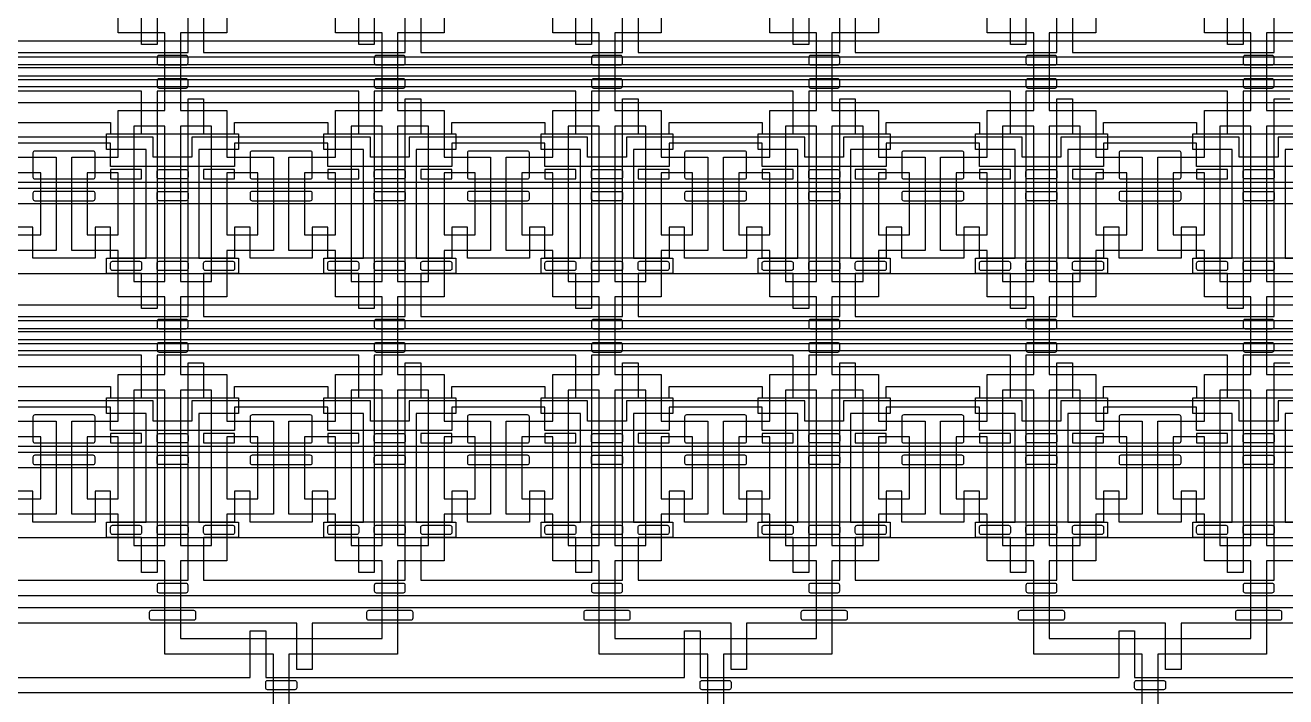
# Model space of a CAD drawing. Extents: x 0 to 194465, y -118660 to 40475.
# Drawn here: x 21262 to 29387, y 8948 to 13273 of the extents above; entities that cross this region are included whole.
import ezdxf

# ---------------------------------------------------------------- set-up
doc = ezdxf.new("R2010")
doc.units = 13
for name, color, linetype in [('Control 1 - Push up', 6, 'Continuous'), ('Control 2 - Push down', 1, 'Continuous'), ('Flow', 5, 'Continuous')]:
    doc.layers.add(name, color=color, linetype=linetype)

msp = doc.modelspace()

# ---------------------------------------------------------------- linework, layer by layer
at = {"layer": 'Control 1 - Push up'}
for points in [[(18462.5, 11673.1), (41962.5, 11673.1), (41962.5, 13170.6), (18462.5, 13170.6)], [(18262.5, 13020.6), (41762.5, 13020.6), (41762.5, 12123.1), (18262.5, 12123.1)], [(18362.5, 13070.6), (41862.5, 13070.6)], [(18162.5, 12223.1), (41662.5, 12223.1), (41662.5, 12920.6), (18162.5, 12920.6)], [(18062.5, 12263.1), (41562.5, 12263.1), (41562.5, 12876.1), (18062.5, 12876.1)], [(17962.5, 12776.1), (41462.5, 12776.1)], [(21212.5, 12646.1), (21812.5, 12646.1), (21812.5, 12573.1), (22612.5, 12573.1), (22612.5, 12646.1), (23212.5, 12646.1), (23212.5, 12573.1), (24012.5, 12573.1), (24012.5, 12646.1), (24612.5, 12646.1), (24612.5, 12573.1), (25412.5, 12573.1), (25412.5, 12646.1), (26012.5, 12646.1), (26012.5, 12573.1), (26812.5, 12573.1), (26812.5, 12646.1), (27412.5, 12646.1), (27412.5, 12573.1), (28212.5, 12573.1), (28212.5, 12646.1), (28812.5, 12646.1), (28812.5, 12573.1), (29612.5, 12573.1)], [(30487.5, 12553.1), (29337.5, 12553.1), (29337.5, 12423.1), (29087.5, 12423.1), (29087.5, 12553.1), (27937.5, 12553.1), (27937.5, 12423.1), (27687.5, 12423.1), (27687.5, 12553.1), (26537.5, 12553.1), (26537.5, 12423.1), (26287.5, 12423.1), (26287.5, 12553.1), (25137.5, 12553.1), (25137.5, 12423.1), (24887.5, 12423.1), (24887.5, 12553.1), (23737.5, 12553.1), (23737.5, 12423.1), (23487.5, 12423.1), (23487.5, 12553.1), (22337.5, 12553.1), (22337.5, 12423.1), (22087.5, 12423.1), (22087.5, 12553.1), (20937.5, 12553.1)], [(29612.5, 12363.1), (28812.5, 12363.1), (28812.5, 12513.1), (28212.5, 12513.1), (28212.5, 12363.1), (27412.5, 12363.1), (27412.5, 12513.1), (26812.5, 12513.1), (26812.5, 12363.1), (26012.5, 12363.1), (26012.5, 12513.1), (25412.5, 12513.1), (25412.5, 12363.1), (24612.5, 12363.1), (24612.5, 12513.1), (24012.5, 12513.1), (24012.5, 12363.1), (23212.5, 12363.1), (23212.5, 12513.1), (22612.5, 12513.1), (22612.5, 12363.1), (21812.5, 12363.1), (21812.5, 12513.1), (21212.5, 12513.1)], [(29612.5, 11773.1), (28812.5, 11773.1), (28812.5, 11973.1), (28712.5, 11973.1), (28712.5, 11773.1), (28312.5, 11773.1), (28312.5, 11973.1), (28212.5, 11973.1), (28212.5, 11773.1), (27412.5, 11773.1), (27412.5, 11973.1), (27312.5, 11973.1), (27312.5, 11773.1), (26912.5, 11773.1), (26912.5, 11973.1), (26812.5, 11973.1), (26812.5, 11773.1), (26012.5, 11773.1), (26012.5, 11973.1), (25912.5, 11973.1), (25912.5, 11773.1), (25512.5, 11773.1), (25512.5, 11973.1), (25412.5, 11973.1), (25412.5, 11773.1), (24612.5, 11773.1), (24612.5, 11973.1), (24512.5, 11973.1), (24512.5, 11773.1), (24112.5, 11773.1), (24112.5, 11973.1), (24012.5, 11973.1), (24012.5, 11773.1), (23212.5, 11773.1), (23212.5, 11973.1), (23112.5, 11973.1), (23112.5, 11773.1), (22712.5, 11773.1), (22712.5, 11973.1), (22612.5, 11973.1), (22612.5, 11773.1), (21812.5, 11773.1), (21812.5, 11973.1), (21712.5, 11973.1), (21712.5, 11773.1), (21312.5, 11773.1), (21312.5, 11973.1), (21212.5, 11973.1)], [(17962.5, 9973.1), (41962.5, 9973.1), (41962.5, 11470.6), (18462.5, 11470.6)], [(18262.5, 11320.6), (41762.5, 11320.6), (41762.5, 10423.1), (17962.5, 10423.1)], [(18362.5, 11370.6), (41862.5, 11370.6)], [(17962.5, 10523.1), (41662.5, 10523.1), (41662.5, 11220.6), (18162.5, 11220.6)], [(17962.5, 10563.1), (41562.5, 10563.1), (41562.5, 11176.1), (18062.5, 11176.1)], [(17962.5, 11076.1), (41462.5, 11076.1)], [(21212.5, 10946.1), (21812.5, 10946.1), (21812.5, 10873.1), (22612.5, 10873.1), (22612.5, 10946.1), (23212.5, 10946.1), (23212.5, 10873.1), (24012.5, 10873.1), (24012.5, 10946.1), (24612.5, 10946.1), (24612.5, 10873.1), (25412.5, 10873.1), (25412.5, 10946.1), (26012.5, 10946.1), (26012.5, 10873.1), (26812.5, 10873.1), (26812.5, 10946.1), (27412.5, 10946.1), (27412.5, 10873.1), (28212.5, 10873.1), (28212.5, 10946.1), (28812.5, 10946.1), (28812.5, 10873.1), (29612.5, 10873.1)], [(30487.5, 10853.1), (29337.5, 10853.1), (29337.5, 10723.1), (29087.5, 10723.1), (29087.5, 10853.1), (27937.5, 10853.1), (27937.5, 10723.1), (27687.5, 10723.1), (27687.5, 10853.1), (26537.5, 10853.1), (26537.5, 10723.1), (26287.5, 10723.1), (26287.5, 10853.1), (25137.5, 10853.1), (25137.5, 10723.1), (24887.5, 10723.1), (24887.5, 10853.1), (23737.5, 10853.1), (23737.5, 10723.1), (23487.5, 10723.1), (23487.5, 10853.1), (22337.5, 10853.1), (22337.5, 10723.1), (22087.5, 10723.1), (22087.5, 10853.1), (20937.5, 10853.1)], [(29612.5, 10663.1), (28812.5, 10663.1), (28812.5, 10813.1), (28212.5, 10813.1), (28212.5, 10663.1), (27412.5, 10663.1), (27412.5, 10813.1), (26812.5, 10813.1), (26812.5, 10663.1), (26012.5, 10663.1), (26012.5, 10813.1), (25412.5, 10813.1), (25412.5, 10663.1), (24612.5, 10663.1), (24612.5, 10813.1), (24012.5, 10813.1), (24012.5, 10663.1), (23212.5, 10663.1), (23212.5, 10813.1), (22612.5, 10813.1), (22612.5, 10663.1), (21812.5, 10663.1), (21812.5, 10813.1), (21212.5, 10813.1)], [(29612.5, 10073.1), (28812.5, 10073.1), (28812.5, 10273.1), (28712.5, 10273.1), (28712.5, 10073.1), (28312.5, 10073.1), (28312.5, 10273.1), (28212.5, 10273.1), (28212.5, 10073.1), (27412.5, 10073.1), (27412.5, 10273.1), (27312.5, 10273.1), (27312.5, 10073.1), (26912.5, 10073.1), (26912.5, 10273.1), (26812.5, 10273.1), (26812.5, 10073.1), (26012.5, 10073.1), (26012.5, 10273.1), (25912.5, 10273.1), (25912.5, 10073.1), (25512.5, 10073.1), (25512.5, 10273.1), (25412.5, 10273.1), (25412.5, 10073.1), (24612.5, 10073.1), (24612.5, 10273.1), (24512.5, 10273.1), (24512.5, 10073.1), (24112.5, 10073.1), (24112.5, 10273.1), (24012.5, 10273.1), (24012.5, 10073.1), (23212.5, 10073.1), (23212.5, 10273.1), (23112.5, 10273.1), (23112.5, 10073.1), (22712.5, 10073.1), (22712.5, 10273.1), (22612.5, 10273.1), (22612.5, 10073.1), (21812.5, 10073.1), (21812.5, 10273.1), (21712.5, 10273.1), (21712.5, 10073.1), (21312.5, 10073.1), (21312.5, 10273.1), (21212.5, 10273.1)]]:
    msp.add_lwpolyline(points, dxfattribs=at)
for points in [[(21712.5, 12450.6, 0.414214), (21700, 12463.1), (21325, 12463.1, 0.414214), (21312.5, 12450.6), (21312.5, 12295.6, 0.414214), (21325, 12283.1), (21700, 12283.1, 0.414214), (21712.5, 12295.6)], [(23112.5, 12450.6, 0.414214), (23100, 12463.1), (22725, 12463.1, 0.414214), (22712.5, 12450.6), (22712.5, 12295.6, 0.414214), (22725, 12283.1), (23100, 12283.1, 0.414214), (23112.5, 12295.6)], [(24512.5, 12450.6, 0.414214), (24500, 12463.1), (24125, 12463.1, 0.414214), (24112.5, 12450.6), (24112.5, 12295.6, 0.414214), (24125, 12283.1), (24500, 12283.1, 0.414214), (24512.5, 12295.6)], [(25912.5, 12450.6, 0.414214), (25900, 12463.1), (25525, 12463.1, 0.414214), (25512.5, 12450.6), (25512.5, 12295.6, 0.414214), (25525, 12283.1), (25900, 12283.1, 0.414214), (25912.5, 12295.6)], [(27312.5, 12450.6, 0.414214), (27300, 12463.1), (26925, 12463.1, 0.414214), (26912.5, 12450.6), (26912.5, 12295.6, 0.414214), (26925, 12283.1), (27300, 12283.1, 0.414214), (27312.5, 12295.6)], [(28712.5, 12450.6, 0.414214), (28700, 12463.1), (28325, 12463.1, 0.414214), (28312.5, 12450.6), (28312.5, 12295.6, 0.414214), (28325, 12283.1), (28700, 12283.1, 0.414214), (28712.5, 12295.6)], [(22125, 12283.1, -0.414214), (22112.5, 12295.6), (22112.5, 12330.6, -0.414214), (22125, 12343.1), (22300, 12343.1, -0.414214), (22312.5, 12330.6), (22312.5, 12295.6, -0.414214), (22300, 12283.1)], [(23525, 12283.1, -0.414214), (23512.5, 12295.6), (23512.5, 12330.6, -0.414214), (23525, 12343.1), (23700, 12343.1, -0.414214), (23712.5, 12330.6), (23712.5, 12295.6, -0.414214), (23700, 12283.1)], [(24925, 12283.1, -0.414214), (24912.5, 12295.6), (24912.5, 12330.6, -0.414214), (24925, 12343.1), (25100, 12343.1, -0.414214), (25112.5, 12330.6), (25112.5, 12295.6, -0.414214), (25100, 12283.1)], [(26325, 12283.1, -0.414214), (26312.5, 12295.6), (26312.5, 12330.6, -0.414214), (26325, 12343.1), (26500, 12343.1, -0.414214), (26512.5, 12330.6), (26512.5, 12295.6, -0.414214), (26500, 12283.1)], [(27725, 12283.1, -0.414214), (27712.5, 12295.6), (27712.5, 12330.6, -0.414214), (27725, 12343.1), (27900, 12343.1, -0.414214), (27912.5, 12330.6), (27912.5, 12295.6, -0.414214), (27900, 12283.1)], [(29125, 12283.1, -0.414214), (29112.5, 12295.6), (29112.5, 12330.6, -0.414214), (29125, 12343.1), (29300, 12343.1, -0.414214), (29312.5, 12330.6), (29312.5, 12295.6, -0.414214), (29300, 12283.1)], [(21325, 12143.1), (21700, 12143.1, 0.414214), (21712.5, 12155.6), (21712.5, 12190.6, 0.414214), (21700, 12203.1), (21325, 12203.1, 0.414214), (21312.5, 12190.6), (21312.5, 12155.6, 0.414214)], [(22125, 12143.1, -0.414214), (22112.5, 12155.6), (22112.5, 12190.6, -0.414214), (22125, 12203.1), (22300, 12203.1, -0.414214), (22312.5, 12190.6), (22312.5, 12155.6, -0.414214), (22300, 12143.1)], [(22725, 12143.1), (23100, 12143.1, 0.414214), (23112.5, 12155.6), (23112.5, 12190.6, 0.414214), (23100, 12203.1), (22725, 12203.1, 0.414214), (22712.5, 12190.6), (22712.5, 12155.6, 0.414214)], [(23525, 12143.1, -0.414214), (23512.5, 12155.6), (23512.5, 12190.6, -0.414214), (23525, 12203.1), (23700, 12203.1, -0.414214), (23712.5, 12190.6), (23712.5, 12155.6, -0.414214), (23700, 12143.1)], [(24125, 12143.1), (24500, 12143.1, 0.414214), (24512.5, 12155.6), (24512.5, 12190.6, 0.414214), (24500, 12203.1), (24125, 12203.1, 0.414214), (24112.5, 12190.6), (24112.5, 12155.6, 0.414214)], [(24925, 12143.1, -0.414214), (24912.5, 12155.6), (24912.5, 12190.6, -0.414214), (24925, 12203.1), (25100, 12203.1, -0.414214), (25112.5, 12190.6), (25112.5, 12155.6, -0.414214), (25100, 12143.1)], [(25525, 12143.1), (25900, 12143.1, 0.414214), (25912.5, 12155.6), (25912.5, 12190.6, 0.414214), (25900, 12203.1), (25525, 12203.1, 0.414214), (25512.5, 12190.6), (25512.5, 12155.6, 0.414214)], [(26325, 12143.1, -0.414214), (26312.5, 12155.6), (26312.5, 12190.6, -0.414214), (26325, 12203.1), (26500, 12203.1, -0.414214), (26512.5, 12190.6), (26512.5, 12155.6, -0.414214), (26500, 12143.1)], [(26925, 12143.1), (27300, 12143.1, 0.414214), (27312.5, 12155.6), (27312.5, 12190.6, 0.414214), (27300, 12203.1), (26925, 12203.1, 0.414214), (26912.5, 12190.6), (26912.5, 12155.6, 0.414214)], [(27725, 12143.1, -0.414214), (27712.5, 12155.6), (27712.5, 12190.6, -0.414214), (27725, 12203.1), (27900, 12203.1, -0.414214), (27912.5, 12190.6), (27912.5, 12155.6, -0.414214), (27900, 12143.1)], [(28325, 12143.1), (28700, 12143.1, 0.414214), (28712.5, 12155.6), (28712.5, 12190.6, 0.414214), (28700, 12203.1), (28325, 12203.1, 0.414214), (28312.5, 12190.6), (28312.5, 12155.6, 0.414214)], [(29125, 12143.1, -0.414214), (29112.5, 12155.6), (29112.5, 12190.6, -0.414214), (29125, 12203.1), (29300, 12203.1, -0.414214), (29312.5, 12190.6), (29312.5, 12155.6, -0.414214), (29300, 12143.1)], [(21825, 11693.1, -0.414214), (21812.5, 11705.6), (21812.5, 11740.6, -0.414214), (21825, 11753.1), (22000, 11753.1, -0.414214), (22012.5, 11740.6), (22012.5, 11705.6, -0.414214), (22000, 11693.1)], [(22125, 11693.1, -0.414214), (22112.5, 11705.6), (22112.5, 11740.6, -0.414214), (22125, 11753.1), (22300, 11753.1, -0.414214), (22312.5, 11740.6), (22312.5, 11705.6, -0.414214), (22300, 11693.1)], [(22425, 11693.1, -0.414214), (22412.5, 11705.6), (22412.5, 11740.6, -0.414214), (22425, 11753.1), (22600, 11753.1, -0.414214), (22612.5, 11740.6), (22612.5, 11705.6, -0.414214), (22600, 11693.1)], [(23225, 11693.1, -0.414214), (23212.5, 11705.6), (23212.5, 11740.6, -0.414214), (23225, 11753.1), (23400, 11753.1, -0.414214), (23412.5, 11740.6), (23412.5, 11705.6, -0.414214), (23400, 11693.1)], [(23525, 11693.1, -0.414214), (23512.5, 11705.6), (23512.5, 11740.6, -0.414214), (23525, 11753.1), (23700, 11753.1, -0.414214), (23712.5, 11740.6), (23712.5, 11705.6, -0.414214), (23700, 11693.1)], [(23825, 11693.1, -0.414214), (23812.5, 11705.6), (23812.5, 11740.6, -0.414214), (23825, 11753.1), (24000, 11753.1, -0.414214), (24012.5, 11740.6), (24012.5, 11705.6, -0.414214), (24000, 11693.1)], [(24625, 11693.1, -0.414214), (24612.5, 11705.6), (24612.5, 11740.6, -0.414214), (24625, 11753.1), (24800, 11753.1, -0.414214), (24812.5, 11740.6), (24812.5, 11705.6, -0.414214), (24800, 11693.1)], [(24925, 11693.1, -0.414214), (24912.5, 11705.6), (24912.5, 11740.6, -0.414214), (24925, 11753.1), (25100, 11753.1, -0.414214), (25112.5, 11740.6), (25112.5, 11705.6, -0.414214), (25100, 11693.1)], [(25225, 11693.1, -0.414214), (25212.5, 11705.6), (25212.5, 11740.6, -0.414214), (25225, 11753.1), (25400, 11753.1, -0.414214), (25412.5, 11740.6), (25412.5, 11705.6, -0.414214), (25400, 11693.1)], [(26025, 11693.1, -0.414214), (26012.5, 11705.6), (26012.5, 11740.6, -0.414214), (26025, 11753.1), (26200, 11753.1, -0.414214), (26212.5, 11740.6), (26212.5, 11705.6, -0.414214), (26200, 11693.1)], [(26325, 11693.1, -0.414214), (26312.5, 11705.6), (26312.5, 11740.6, -0.414214), (26325, 11753.1), (26500, 11753.1, -0.414214), (26512.5, 11740.6), (26512.5, 11705.6, -0.414214), (26500, 11693.1)], [(26625, 11693.1, -0.414214), (26612.5, 11705.6), (26612.5, 11740.6, -0.414214), (26625, 11753.1), (26800, 11753.1, -0.414214), (26812.5, 11740.6), (26812.5, 11705.6, -0.414214), (26800, 11693.1)], [(27425, 11693.1, -0.414214), (27412.5, 11705.6), (27412.5, 11740.6, -0.414214), (27425, 11753.1), (27600, 11753.1, -0.414214), (27612.5, 11740.6), (27612.5, 11705.6, -0.414214), (27600, 11693.1)], [(27725, 11693.1, -0.414214), (27712.5, 11705.6), (27712.5, 11740.6, -0.414214), (27725, 11753.1), (27900, 11753.1, -0.414214), (27912.5, 11740.6), (27912.5, 11705.6, -0.414214), (27900, 11693.1)], [(28025, 11693.1, -0.414214), (28012.5, 11705.6), (28012.5, 11740.6, -0.414214), (28025, 11753.1), (28200, 11753.1, -0.414214), (28212.5, 11740.6), (28212.5, 11705.6, -0.414214), (28200, 11693.1)], [(28825, 11693.1, -0.414214), (28812.5, 11705.6), (28812.5, 11740.6, -0.414214), (28825, 11753.1), (29000, 11753.1, -0.414214), (29012.5, 11740.6), (29012.5, 11705.6, -0.414214), (29000, 11693.1)], [(29125, 11693.1, -0.414214), (29112.5, 11705.6), (29112.5, 11740.6, -0.414214), (29125, 11753.1), (29300, 11753.1, -0.414214), (29312.5, 11740.6), (29312.5, 11705.6, -0.414214), (29300, 11693.1)], [(21712.5, 10750.6, 0.414214), (21700, 10763.1), (21325, 10763.1, 0.414214), (21312.5, 10750.6), (21312.5, 10595.6, 0.414214), (21325, 10583.1), (21700, 10583.1, 0.414214), (21712.5, 10595.6)], [(23112.5, 10750.6, 0.414214), (23100, 10763.1), (22725, 10763.1, 0.414214), (22712.5, 10750.6), (22712.5, 10595.6, 0.414214), (22725, 10583.1), (23100, 10583.1, 0.414214), (23112.5, 10595.6)], [(24512.5, 10750.6, 0.414214), (24500, 10763.1), (24125, 10763.1, 0.414214), (24112.5, 10750.6), (24112.5, 10595.6, 0.414214), (24125, 10583.1), (24500, 10583.1, 0.414214), (24512.5, 10595.6)], [(25912.5, 10750.6, 0.414214), (25900, 10763.1), (25525, 10763.1, 0.414214), (25512.5, 10750.6), (25512.5, 10595.6, 0.414214), (25525, 10583.1), (25900, 10583.1, 0.414214), (25912.5, 10595.6)], [(27312.5, 10750.6, 0.414214), (27300, 10763.1), (26925, 10763.1, 0.414214), (26912.5, 10750.6), (26912.5, 10595.6, 0.414214), (26925, 10583.1), (27300, 10583.1, 0.414214), (27312.5, 10595.6)], [(28712.5, 10750.6, 0.414214), (28700, 10763.1), (28325, 10763.1, 0.414214), (28312.5, 10750.6), (28312.5, 10595.6, 0.414214), (28325, 10583.1), (28700, 10583.1, 0.414214), (28712.5, 10595.6)], [(22125, 10583.1, -0.414214), (22112.5, 10595.6), (22112.5, 10630.6, -0.414214), (22125, 10643.1), (22300, 10643.1, -0.414214), (22312.5, 10630.6), (22312.5, 10595.6, -0.414214), (22300, 10583.1)], [(23525, 10583.1, -0.414214), (23512.5, 10595.6), (23512.5, 10630.6, -0.414214), (23525, 10643.1), (23700, 10643.1, -0.414214), (23712.5, 10630.6), (23712.5, 10595.6, -0.414214), (23700, 10583.1)], [(24925, 10583.1, -0.414214), (24912.5, 10595.6), (24912.5, 10630.6, -0.414214), (24925, 10643.1), (25100, 10643.1, -0.414214), (25112.5, 10630.6), (25112.5, 10595.6, -0.414214), (25100, 10583.1)], [(26325, 10583.1, -0.414214), (26312.5, 10595.6), (26312.5, 10630.6, -0.414214), (26325, 10643.1), (26500, 10643.1, -0.414214), (26512.5, 10630.6), (26512.5, 10595.6, -0.414214), (26500, 10583.1)], [(27725, 10583.1, -0.414214), (27712.5, 10595.6), (27712.5, 10630.6, -0.414214), (27725, 10643.1), (27900, 10643.1, -0.414214), (27912.5, 10630.6), (27912.5, 10595.6, -0.414214), (27900, 10583.1)], [(29125, 10583.1, -0.414214), (29112.5, 10595.6), (29112.5, 10630.6, -0.414214), (29125, 10643.1), (29300, 10643.1, -0.414214), (29312.5, 10630.6), (29312.5, 10595.6, -0.414214), (29300, 10583.1)], [(21325, 10443.1), (21700, 10443.1, 0.414214), (21712.5, 10455.6), (21712.5, 10490.6, 0.414214), (21700, 10503.1), (21325, 10503.1, 0.414214), (21312.5, 10490.6), (21312.5, 10455.6, 0.414214)], [(22125, 10443.1, -0.414214), (22112.5, 10455.6), (22112.5, 10490.6, -0.414214), (22125, 10503.1), (22300, 10503.1, -0.414214), (22312.5, 10490.6), (22312.5, 10455.6, -0.414214), (22300, 10443.1)], [(22725, 10443.1), (23100, 10443.1, 0.414214), (23112.5, 10455.6), (23112.5, 10490.6, 0.414214), (23100, 10503.1), (22725, 10503.1, 0.414214), (22712.5, 10490.6), (22712.5, 10455.6, 0.414214)], [(23525, 10443.1, -0.414214), (23512.5, 10455.6), (23512.5, 10490.6, -0.414214), (23525, 10503.1), (23700, 10503.1, -0.414214), (23712.5, 10490.6), (23712.5, 10455.6, -0.414214), (23700, 10443.1)], [(24125, 10443.1), (24500, 10443.1, 0.414214), (24512.5, 10455.6), (24512.5, 10490.6, 0.414214), (24500, 10503.1), (24125, 10503.1, 0.414214), (24112.5, 10490.6), (24112.5, 10455.6, 0.414214)], [(24925, 10443.1, -0.414214), (24912.5, 10455.6), (24912.5, 10490.6, -0.414214), (24925, 10503.1), (25100, 10503.1, -0.414214), (25112.5, 10490.6), (25112.5, 10455.6, -0.414214), (25100, 10443.1)], [(25525, 10443.1), (25900, 10443.1, 0.414214), (25912.5, 10455.6), (25912.5, 10490.6, 0.414214), (25900, 10503.1), (25525, 10503.1, 0.414214), (25512.5, 10490.6), (25512.5, 10455.6, 0.414214)], [(26325, 10443.1, -0.414214), (26312.5, 10455.6), (26312.5, 10490.6, -0.414214), (26325, 10503.1), (26500, 10503.1, -0.414214), (26512.5, 10490.6), (26512.5, 10455.6, -0.414214), (26500, 10443.1)], [(26925, 10443.1), (27300, 10443.1, 0.414214), (27312.5, 10455.6), (27312.5, 10490.6, 0.414214), (27300, 10503.1), (26925, 10503.1, 0.414214), (26912.5, 10490.6), (26912.5, 10455.6, 0.414214)], [(27725, 10443.1, -0.414214), (27712.5, 10455.6), (27712.5, 10490.6, -0.414214), (27725, 10503.1), (27900, 10503.1, -0.414214), (27912.5, 10490.6), (27912.5, 10455.6, -0.414214), (27900, 10443.1)], [(28325, 10443.1), (28700, 10443.1, 0.414214), (28712.5, 10455.6), (28712.5, 10490.6, 0.414214), (28700, 10503.1), (28325, 10503.1, 0.414214), (28312.5, 10490.6), (28312.5, 10455.6, 0.414214)], [(29125, 10443.1, -0.414214), (29112.5, 10455.6), (29112.5, 10490.6, -0.414214), (29125, 10503.1), (29300, 10503.1, -0.414214), (29312.5, 10490.6), (29312.5, 10455.6, -0.414214), (29300, 10443.1)], [(21825, 9993.1, -0.414214), (21812.5, 10005.6), (21812.5, 10040.6, -0.414214), (21825, 10053.1), (22000, 10053.1, -0.414214), (22012.5, 10040.6), (22012.5, 10005.6, -0.414214), (22000, 9993.1)], [(22125, 9993.1, -0.414214), (22112.5, 10005.6), (22112.5, 10040.6, -0.414214), (22125, 10053.1), (22300, 10053.1, -0.414214), (22312.5, 10040.6), (22312.5, 10005.6, -0.414214), (22300, 9993.1)], [(22425, 9993.1, -0.414214), (22412.5, 10005.6), (22412.5, 10040.6, -0.414214), (22425, 10053.1), (22600, 10053.1, -0.414214), (22612.5, 10040.6), (22612.5, 10005.6, -0.414214), (22600, 9993.1)], [(23225, 9993.1, -0.414214), (23212.5, 10005.6), (23212.5, 10040.6, -0.414214), (23225, 10053.1), (23400, 10053.1, -0.414214), (23412.5, 10040.6), (23412.5, 10005.6, -0.414214), (23400, 9993.1)], [(23525, 9993.1, -0.414214), (23512.5, 10005.6), (23512.5, 10040.6, -0.414214), (23525, 10053.1), (23700, 10053.1, -0.414214), (23712.5, 10040.6), (23712.5, 10005.6, -0.414214), (23700, 9993.1)], [(23825, 9993.1, -0.414214), (23812.5, 10005.6), (23812.5, 10040.6, -0.414214), (23825, 10053.1), (24000, 10053.1, -0.414214), (24012.5, 10040.6), (24012.5, 10005.6, -0.414214), (24000, 9993.1)], [(24625, 9993.1, -0.414214), (24612.5, 10005.6), (24612.5, 10040.6, -0.414214), (24625, 10053.1), (24800, 10053.1, -0.414214), (24812.5, 10040.6), (24812.5, 10005.6, -0.414214), (24800, 9993.1)], [(24925, 9993.1, -0.414214), (24912.5, 10005.6), (24912.5, 10040.6, -0.414214), (24925, 10053.1), (25100, 10053.1, -0.414214), (25112.5, 10040.6), (25112.5, 10005.6, -0.414214), (25100, 9993.1)], [(25225, 9993.1, -0.414214), (25212.5, 10005.6), (25212.5, 10040.6, -0.414214), (25225, 10053.1), (25400, 10053.1, -0.414214), (25412.5, 10040.6), (25412.5, 10005.6, -0.414214), (25400, 9993.1)], [(26025, 9993.1, -0.414214), (26012.5, 10005.6), (26012.5, 10040.6, -0.414214), (26025, 10053.1), (26200, 10053.1, -0.414214), (26212.5, 10040.6), (26212.5, 10005.6, -0.414214), (26200, 9993.1)], [(26325, 9993.1, -0.414214), (26312.5, 10005.6), (26312.5, 10040.6, -0.414214), (26325, 10053.1), (26500, 10053.1, -0.414214), (26512.5, 10040.6), (26512.5, 10005.6, -0.414214), (26500, 9993.1)], [(26625, 9993.1, -0.414214), (26612.5, 10005.6), (26612.5, 10040.6, -0.414214), (26625, 10053.1), (26800, 10053.1, -0.414214), (26812.5, 10040.6), (26812.5, 10005.6, -0.414214), (26800, 9993.1)], [(27425, 9993.1, -0.414214), (27412.5, 10005.6), (27412.5, 10040.6, -0.414214), (27425, 10053.1), (27600, 10053.1, -0.414214), (27612.5, 10040.6), (27612.5, 10005.6, -0.414214), (27600, 9993.1)], [(27725, 9993.1, -0.414214), (27712.5, 10005.6), (27712.5, 10040.6, -0.414214), (27725, 10053.1), (27900, 10053.1, -0.414214), (27912.5, 10040.6), (27912.5, 10005.6, -0.414214), (27900, 9993.1)], [(28025, 9993.1, -0.414214), (28012.5, 10005.6), (28012.5, 10040.6, -0.414214), (28025, 10053.1), (28200, 10053.1, -0.414214), (28212.5, 10040.6), (28212.5, 10005.6, -0.414214), (28200, 9993.1)], [(28825, 9993.1, -0.414214), (28812.5, 10005.6), (28812.5, 10040.6, -0.414214), (28825, 10053.1), (29000, 10053.1, -0.414214), (29012.5, 10040.6), (29012.5, 10005.6, -0.414214), (29000, 9993.1)], [(29125, 9993.1, -0.414214), (29112.5, 10005.6), (29112.5, 10040.6, -0.414214), (29125, 10053.1), (29300, 10053.1, -0.414214), (29312.5, 10040.6), (29312.5, 10005.6, -0.414214), (29300, 9993.1)]]:
    msp.add_lwpolyline(points, format="xyb", close=True, dxfattribs=at)
for points in [[(22012.5, 12343.1), (21812.5, 12343.1), (21812.5, 12283.1), (22012.5, 12283.1)], [(22612.5, 12343.1), (22412.5, 12343.1), (22412.5, 12283.1), (22612.5, 12283.1)], [(23412.5, 12343.1), (23212.5, 12343.1), (23212.5, 12283.1), (23412.5, 12283.1)], [(24012.5, 12343.1), (23812.5, 12343.1), (23812.5, 12283.1), (24012.5, 12283.1)], [(24812.5, 12343.1), (24612.5, 12343.1), (24612.5, 12283.1), (24812.5, 12283.1)], [(25412.5, 12343.1), (25212.5, 12343.1), (25212.5, 12283.1), (25412.5, 12283.1)], [(26212.5, 12343.1), (26012.5, 12343.1), (26012.5, 12283.1), (26212.5, 12283.1)], [(26812.5, 12343.1), (26612.5, 12343.1), (26612.5, 12283.1), (26812.5, 12283.1)], [(27612.5, 12343.1), (27412.5, 12343.1), (27412.5, 12283.1), (27612.5, 12283.1)], [(28212.5, 12343.1), (28012.5, 12343.1), (28012.5, 12283.1), (28212.5, 12283.1)], [(29012.5, 12343.1), (28812.5, 12343.1), (28812.5, 12283.1), (29012.5, 12283.1)], [(22012.5, 10643.1), (21812.5, 10643.1), (21812.5, 10583.1), (22012.5, 10583.1)], [(22612.5, 10643.1), (22412.5, 10643.1), (22412.5, 10583.1), (22612.5, 10583.1)], [(23412.5, 10643.1), (23212.5, 10643.1), (23212.5, 10583.1), (23412.5, 10583.1)], [(24012.5, 10643.1), (23812.5, 10643.1), (23812.5, 10583.1), (24012.5, 10583.1)], [(24812.5, 10643.1), (24612.5, 10643.1), (24612.5, 10583.1), (24812.5, 10583.1)], [(25412.5, 10643.1), (25212.5, 10643.1), (25212.5, 10583.1), (25412.5, 10583.1)], [(26212.5, 10643.1), (26012.5, 10643.1), (26012.5, 10583.1), (26212.5, 10583.1)], [(26812.5, 10643.1), (26612.5, 10643.1), (26612.5, 10583.1), (26812.5, 10583.1)], [(27612.5, 10643.1), (27412.5, 10643.1), (27412.5, 10583.1), (27612.5, 10583.1)], [(28212.5, 10643.1), (28012.5, 10643.1), (28012.5, 10583.1), (28212.5, 10583.1)], [(29012.5, 10643.1), (28812.5, 10643.1), (28812.5, 10583.1), (29012.5, 10583.1)]]:
    msp.add_lwpolyline(points, close=True, dxfattribs=at)
at = {"layer": 'Control 2 - Push down'}
for points in [[(22112.5, 14548.1), (22112.5, 13148.1), (22012.5, 13148.1), (22012.5, 13373.1)], [(23512.5, 14548.1), (23512.5, 13148.1), (23412.5, 13148.1), (23412.5, 13373.1)], [(24912.5, 14548.1), (24912.5, 13148.1), (24812.5, 13148.1), (24812.5, 13373.1)], [(26312.5, 14548.1), (26312.5, 13148.1), (26212.5, 13148.1), (26212.5, 13373.1)], [(27712.5, 14548.1), (27712.5, 13148.1), (27612.5, 13148.1), (27612.5, 13373.1)], [(29112.5, 14548.1), (29112.5, 13148.1), (29012.5, 13148.1), (29012.5, 13373.1)], [(21012.5, 13098.1), (22312.5, 13098.1), (22312.5, 14498.1)], [(22412.5, 13373.1), (22412.5, 13098.1), (23712.5, 13098.1), (23712.5, 14498.1)], [(23812.5, 13373.1), (23812.5, 13098.1), (25112.5, 13098.1), (25112.5, 14498.1)], [(25212.5, 13373.1), (25212.5, 13098.1), (26512.5, 13098.1), (26512.5, 14498.1)], [(26612.5, 13373.1), (26612.5, 13098.1), (27912.5, 13098.1), (27912.5, 14498.1)], [(28012.5, 13373.1), (28012.5, 13098.1), (29312.5, 13098.1), (29312.5, 14498.1)], [(19212.5, 12948.1), (44962.5, 12948.1)], [(44962.5, 12998.1), (19512.5, 12998.1)], [(30412.5, 12848.1), (29112.5, 12848.1), (29112.5, 11448.1), (29012.5, 11448.1), (29012.5, 11673.1), (28787.5, 11673.1), (28787.5, 11773.1), (29042.5, 11773.1), (29042.5, 12473.1), (28787.5, 12473.1), (28787.5, 12573.1), (29012.5, 12573.1), (29012.5, 12848.1), (27712.5, 12848.1), (27712.5, 11448.1), (27612.5, 11448.1), (27612.5, 11673.1), (27387.5, 11673.1), (27387.5, 11773.1), (27642.5, 11773.1), (27642.5, 12473.1), (27387.5, 12473.1), (27387.5, 12573.1), (27612.5, 12573.1), (27612.5, 12848.1), (26312.5, 12848.1), (26312.5, 11448.1), (26212.5, 11448.1), (26212.5, 11673.1), (25987.5, 11673.1), (25987.5, 11773.1), (26242.5, 11773.1), (26242.5, 12473.1), (25987.5, 12473.1), (25987.5, 12573.1), (26212.5, 12573.1), (26212.5, 12848.1), (24912.5, 12848.1), (24912.5, 11448.1), (24812.5, 11448.1), (24812.5, 11673.1), (24587.5, 11673.1), (24587.5, 11773.1), (24842.5, 11773.1), (24842.5, 12473.1), (24587.5, 12473.1), (24587.5, 12573.1), (24812.5, 12573.1), (24812.5, 12848.1), (23512.5, 12848.1), (23512.5, 11448.1), (23412.5, 11448.1), (23412.5, 11673.1), (23187.5, 11673.1), (23187.5, 11773.1), (23442.5, 11773.1), (23442.5, 12473.1), (23187.5, 12473.1), (23187.5, 12573.1), (23412.5, 12573.1), (23412.5, 12848.1), (22112.5, 12848.1), (22112.5, 11448.1), (22012.5, 11448.1), (22012.5, 11673.1), (21787.5, 11673.1), (21787.5, 11773.1), (22042.5, 11773.1), (22042.5, 12473.1), (21787.5, 12473.1), (21787.5, 12573.1), (22012.5, 12573.1), (22012.5, 12848.1), (20712.5, 12848.1)], [(21012.5, 11398.1), (22312.5, 11398.1), (22312.5, 12798.1), (22412.5, 12798.1), (22412.5, 12573.1), (22637.5, 12573.1), (22637.5, 12473.1), (22382.5, 12473.1), (22382.5, 11773.1), (22637.5, 11773.1), (22637.5, 11673.1), (22412.5, 11673.1), (22412.5, 11398.1), (23712.5, 11398.1), (23712.5, 12798.1), (23812.5, 12798.1), (23812.5, 12573.1), (24037.5, 12573.1), (24037.5, 12473.1), (23782.5, 12473.1), (23782.5, 11773.1), (24037.5, 11773.1), (24037.5, 11673.1), (23812.5, 11673.1), (23812.5, 11398.1), (25112.5, 11398.1), (25112.5, 12798.1), (25212.5, 12798.1), (25212.5, 12573.1), (25437.5, 12573.1), (25437.5, 12473.1), (25182.5, 12473.1), (25182.5, 11773.1), (25437.5, 11773.1), (25437.5, 11673.1), (25212.5, 11673.1), (25212.5, 11398.1), (26512.5, 11398.1), (26512.5, 12798.1), (26612.5, 12798.1), (26612.5, 12573.1), (26837.5, 12573.1), (26837.5, 12473.1), (26582.5, 12473.1), (26582.5, 11773.1), (26837.5, 11773.1), (26837.5, 11673.1), (26612.5, 11673.1), (26612.5, 11398.1), (27912.5, 11398.1), (27912.5, 12798.1), (28012.5, 12798.1), (28012.5, 12573.1), (28237.5, 12573.1), (28237.5, 12473.1), (27982.5, 12473.1), (27982.5, 11773.1), (28237.5, 11773.1), (28237.5, 11673.1), (28012.5, 11673.1), (28012.5, 11398.1), (29312.5, 11398.1), (29312.5, 12798.1), (29412.5, 12798.1)], [(29637.5, 12473.1), (29382.5, 12473.1), (29382.5, 11773.1), (29637.5, 11773.1)], [(44962.5, 11298.1), (19512.5, 11298.1)], [(19212.5, 11248.1), (44962.5, 11248.1)], [(30412.5, 11148.1), (29112.5, 11148.1), (29112.5, 9748.1), (29012.5, 9748.1), (29012.5, 9973.1), (28787.5, 9973.1), (28787.5, 10073.1), (29042.5, 10073.1), (29042.5, 10773.1), (28787.5, 10773.1), (28787.5, 10873.1), (29012.5, 10873.1), (29012.5, 11148.1), (27712.5, 11148.1), (27712.5, 9748.1), (27612.5, 9748.1), (27612.5, 9973.1), (27387.5, 9973.1), (27387.5, 10073.1), (27642.5, 10073.1), (27642.5, 10773.1), (27387.5, 10773.1), (27387.5, 10873.1), (27612.5, 10873.1), (27612.5, 11148.1), (26312.5, 11148.1), (26312.5, 9748.1), (26212.5, 9748.1), (26212.5, 9973.1), (25987.5, 9973.1), (25987.5, 10073.1), (26242.5, 10073.1), (26242.5, 10773.1), (25987.5, 10773.1), (25987.5, 10873.1), (26212.5, 10873.1), (26212.5, 11148.1), (24912.5, 11148.1), (24912.5, 9748.1), (24812.5, 9748.1), (24812.5, 9973.1), (24587.5, 9973.1), (24587.5, 10073.1), (24842.5, 10073.1), (24842.5, 10773.1), (24587.5, 10773.1), (24587.5, 10873.1), (24812.5, 10873.1), (24812.5, 11148.1), (23512.5, 11148.1), (23512.5, 9748.1), (23412.5, 9748.1), (23412.5, 9973.1), (23187.5, 9973.1), (23187.5, 10073.1), (23442.5, 10073.1), (23442.5, 10773.1), (23187.5, 10773.1), (23187.5, 10873.1), (23412.5, 10873.1), (23412.5, 11148.1), (22112.5, 11148.1), (22112.5, 9748.1), (22012.5, 9748.1), (22012.5, 9973.1), (21787.5, 9973.1), (21787.5, 10073.1), (22042.5, 10073.1), (22042.5, 10773.1), (21787.5, 10773.1), (21787.5, 10873.1), (22012.5, 10873.1), (22012.5, 11148.1), (20712.5, 11148.1)], [(21012.5, 9698.1), (22312.5, 9698.1), (22312.5, 11098.1), (22412.5, 11098.1), (22412.5, 10873.1), (22637.5, 10873.1), (22637.5, 10773.1), (22382.5, 10773.1), (22382.5, 10073.1), (22637.5, 10073.1), (22637.5, 9973.1), (22412.5, 9973.1), (22412.5, 9698.1), (23712.5, 9698.1), (23712.5, 11098.1), (23812.5, 11098.1), (23812.5, 10873.1), (24037.5, 10873.1), (24037.5, 10773.1), (23782.5, 10773.1), (23782.5, 10073.1), (24037.5, 10073.1), (24037.5, 9973.1), (23812.5, 9973.1), (23812.5, 9698.1), (25112.5, 9698.1), (25112.5, 11098.1), (25212.5, 11098.1), (25212.5, 10873.1), (25437.5, 10873.1), (25437.5, 10773.1), (25182.5, 10773.1), (25182.5, 10073.1), (25437.5, 10073.1), (25437.5, 9973.1), (25212.5, 9973.1), (25212.5, 9698.1), (26512.5, 9698.1), (26512.5, 11098.1), (26612.5, 11098.1), (26612.5, 10873.1), (26837.5, 10873.1), (26837.5, 10773.1), (26582.5, 10773.1), (26582.5, 10073.1), (26837.5, 10073.1), (26837.5, 9973.1), (26612.5, 9973.1), (26612.5, 9698.1), (27912.5, 9698.1), (27912.5, 11098.1), (28012.5, 11098.1), (28012.5, 10873.1), (28237.5, 10873.1), (28237.5, 10773.1), (27982.5, 10773.1), (27982.5, 10073.1), (28237.5, 10073.1), (28237.5, 9973.1), (28012.5, 9973.1), (28012.5, 9698.1), (29312.5, 9698.1), (29312.5, 11098.1), (29412.5, 11098.1)], [(29637.5, 10773.1), (29382.5, 10773.1), (29382.5, 10073.1), (29637.5, 10073.1)], [(44962.5, 9598.1), (19512.5, 9598.1)], [(18432.5, 9523.1), (40962.5, 9523.1)], [(20012.5, 9073.1), (22712.5, 9073.1), (22712.5, 9373.1), (22812.5, 9373.1), (22812.5, 9073.1), (25512.5, 9073.1), (25512.5, 9373.1), (25612.5, 9373.1), (25612.5, 9073.1), (28312.5, 9073.1), (28312.5, 9373.1), (28412.5, 9373.1), (28412.5, 9073.1), (31112.5, 9073.1), (31112.5, 9373.1), (31212.5, 9373.1), (31212.5, 9073.1), (33912.5, 9073.1), (33912.5, 9373.1), (34012.5, 9373.1), (34012.5, 9073.1), (36712.5, 9073.1)], [(37012.5, 9423.1), (34312.5, 9423.1), (34312.5, 9123.1), (34212.5, 9123.1), (34212.5, 9423.1), (31512.5, 9423.1), (31512.5, 9123.1), (31412.5, 9123.1), (31412.5, 9423.1), (28712.5, 9423.1), (28712.5, 9123.1), (28612.5, 9123.1), (28612.5, 9423.1), (25912.5, 9423.1), (25912.5, 9123.1), (25812.5, 9123.1), (25812.5, 9423.1), (23112.5, 9423.1), (23112.5, 9123.1), (23012.5, 9123.1), (23012.5, 9423.1), (20312.5, 9423.1)], [(40262.5, 8973.1), (18132.5, 8973.1)]]:
    msp.add_lwpolyline(points, dxfattribs=at)
for points in [[(22300, 13078.1), (22125, 13078.1, 0.414214), (22112.5, 13065.6), (22112.5, 13030.6, 0.414214), (22125, 13018.1), (22300, 13018.1, 0.414214), (22312.5, 13030.6), (22312.5, 13065.6, 0.414214)], [(23700, 13078.1), (23525, 13078.1, 0.414214), (23512.5, 13065.6), (23512.5, 13030.6, 0.414214), (23525, 13018.1), (23700, 13018.1, 0.414214), (23712.5, 13030.6), (23712.5, 13065.6, 0.414214)], [(25100, 13078.1), (24925, 13078.1, 0.414214), (24912.5, 13065.6), (24912.5, 13030.6, 0.414214), (24925, 13018.1), (25100, 13018.1, 0.414214), (25112.5, 13030.6), (25112.5, 13065.6, 0.414214)], [(26500, 13078.1), (26325, 13078.1, 0.414214), (26312.5, 13065.6), (26312.5, 13030.6, 0.414214), (26325, 13018.1), (26500, 13018.1, 0.414214), (26512.5, 13030.6), (26512.5, 13065.6, 0.414214)], [(27900, 13078.1), (27725, 13078.1, 0.414214), (27712.5, 13065.6), (27712.5, 13030.6, 0.414214), (27725, 13018.1), (27900, 13018.1, 0.414214), (27912.5, 13030.6), (27912.5, 13065.6, 0.414214)], [(29300, 13078.1), (29125, 13078.1, 0.414214), (29112.5, 13065.6), (29112.5, 13030.6, 0.414214), (29125, 13018.1), (29300, 13018.1, 0.414214), (29312.5, 13030.6), (29312.5, 13065.6, 0.414214)], [(22300, 12928.1), (22125, 12928.1, 0.414214), (22112.5, 12915.6), (22112.5, 12880.6, 0.414214), (22125, 12868.1), (22300, 12868.1, 0.414214), (22312.5, 12880.6), (22312.5, 12915.6, 0.414214)], [(23700, 12928.1), (23525, 12928.1, 0.414214), (23512.5, 12915.6), (23512.5, 12880.6, 0.414214), (23525, 12868.1), (23700, 12868.1, 0.414214), (23712.5, 12880.6), (23712.5, 12915.6, 0.414214)], [(25100, 12928.1), (24925, 12928.1, 0.414214), (24912.5, 12915.6), (24912.5, 12880.6, 0.414214), (24925, 12868.1), (25100, 12868.1, 0.414214), (25112.5, 12880.6), (25112.5, 12915.6, 0.414214)], [(26500, 12928.1), (26325, 12928.1, 0.414214), (26312.5, 12915.6), (26312.5, 12880.6, 0.414214), (26325, 12868.1), (26500, 12868.1, 0.414214), (26512.5, 12880.6), (26512.5, 12915.6, 0.414214)], [(27900, 12928.1), (27725, 12928.1, 0.414214), (27712.5, 12915.6), (27712.5, 12880.6, 0.414214), (27725, 12868.1), (27900, 12868.1, 0.414214), (27912.5, 12880.6), (27912.5, 12915.6, 0.414214)], [(29300, 12928.1), (29125, 12928.1, 0.414214), (29112.5, 12915.6), (29112.5, 12880.6, 0.414214), (29125, 12868.1), (29300, 12868.1, 0.414214), (29312.5, 12880.6), (29312.5, 12915.6, 0.414214)], [(22300, 11378.1), (22125, 11378.1, 0.414214), (22112.5, 11365.6), (22112.5, 11330.6, 0.414214), (22125, 11318.1), (22300, 11318.1, 0.414214), (22312.5, 11330.6), (22312.5, 11365.6, 0.414214)], [(23700, 11378.1), (23525, 11378.1, 0.414214), (23512.5, 11365.6), (23512.5, 11330.6, 0.414214), (23525, 11318.1), (23700, 11318.1, 0.414214), (23712.5, 11330.6), (23712.5, 11365.6, 0.414214)], [(25100, 11378.1), (24925, 11378.1, 0.414214), (24912.5, 11365.6), (24912.5, 11330.6, 0.414214), (24925, 11318.1), (25100, 11318.1, 0.414214), (25112.5, 11330.6), (25112.5, 11365.6, 0.414214)], [(26500, 11378.1), (26325, 11378.1, 0.414214), (26312.5, 11365.6), (26312.5, 11330.6, 0.414214), (26325, 11318.1), (26500, 11318.1, 0.414214), (26512.5, 11330.6), (26512.5, 11365.6, 0.414214)], [(27900, 11378.1), (27725, 11378.1, 0.414214), (27712.5, 11365.6), (27712.5, 11330.6, 0.414214), (27725, 11318.1), (27900, 11318.1, 0.414214), (27912.5, 11330.6), (27912.5, 11365.6, 0.414214)], [(29300, 11378.1), (29125, 11378.1, 0.414214), (29112.5, 11365.6), (29112.5, 11330.6, 0.414214), (29125, 11318.1), (29300, 11318.1, 0.414214), (29312.5, 11330.6), (29312.5, 11365.6, 0.414214)], [(22300, 11228.1), (22125, 11228.1, 0.414214), (22112.5, 11215.6), (22112.5, 11180.6, 0.414214), (22125, 11168.1), (22300, 11168.1, 0.414214), (22312.5, 11180.6), (22312.5, 11215.6, 0.414214)], [(23700, 11228.1), (23525, 11228.1, 0.414214), (23512.5, 11215.6), (23512.5, 11180.6, 0.414214), (23525, 11168.1), (23700, 11168.1, 0.414214), (23712.5, 11180.6), (23712.5, 11215.6, 0.414214)], [(25100, 11228.1), (24925, 11228.1, 0.414214), (24912.5, 11215.6), (24912.5, 11180.6, 0.414214), (24925, 11168.1), (25100, 11168.1, 0.414214), (25112.5, 11180.6), (25112.5, 11215.6, 0.414214)], [(26500, 11228.1), (26325, 11228.1, 0.414214), (26312.5, 11215.6), (26312.5, 11180.6, 0.414214), (26325, 11168.1), (26500, 11168.1, 0.414214), (26512.5, 11180.6), (26512.5, 11215.6, 0.414214)], [(27900, 11228.1), (27725, 11228.1, 0.414214), (27712.5, 11215.6), (27712.5, 11180.6, 0.414214), (27725, 11168.1), (27900, 11168.1, 0.414214), (27912.5, 11180.6), (27912.5, 11215.6, 0.414214)], [(29300, 11228.1), (29125, 11228.1, 0.414214), (29112.5, 11215.6), (29112.5, 11180.6, 0.414214), (29125, 11168.1), (29300, 11168.1, 0.414214), (29312.5, 11180.6), (29312.5, 11215.6, 0.414214)], [(22300, 9678.1), (22125, 9678.1, 0.414214), (22112.5, 9665.6), (22112.5, 9630.6, 0.414214), (22125, 9618.1), (22300, 9618.1, 0.414214), (22312.5, 9630.6), (22312.5, 9665.6, 0.414214)], [(23700, 9678.1), (23525, 9678.1, 0.414214), (23512.5, 9665.6), (23512.5, 9630.6, 0.414214), (23525, 9618.1), (23700, 9618.1, 0.414214), (23712.5, 9630.6), (23712.5, 9665.6, 0.414214)], [(25100, 9678.1), (24925, 9678.1, 0.414214), (24912.5, 9665.6), (24912.5, 9630.6, 0.414214), (24925, 9618.1), (25100, 9618.1, 0.414214), (25112.5, 9630.6), (25112.5, 9665.6, 0.414214)], [(26500, 9678.1), (26325, 9678.1, 0.414214), (26312.5, 9665.6), (26312.5, 9630.6, 0.414214), (26325, 9618.1), (26500, 9618.1, 0.414214), (26512.5, 9630.6), (26512.5, 9665.6, 0.414214)], [(27900, 9678.1), (27725, 9678.1, 0.414214), (27712.5, 9665.6), (27712.5, 9630.6, 0.414214), (27725, 9618.1), (27900, 9618.1, 0.414214), (27912.5, 9630.6), (27912.5, 9665.6, 0.414214)], [(29300, 9678.1), (29125, 9678.1, 0.414214), (29112.5, 9665.6), (29112.5, 9630.6, 0.414214), (29125, 9618.1), (29300, 9618.1, 0.414214), (29312.5, 9630.6), (29312.5, 9665.6, 0.414214)], [(22062.5, 9490.6), (22062.5, 9455.6, 0.414214), (22075, 9443.1), (22350, 9443.1, 0.414214), (22362.5, 9455.6), (22362.5, 9490.6, 0.414214), (22350, 9503.1), (22075, 9503.1, 0.414214)], [(23462.5, 9490.6), (23462.5, 9455.6, 0.414214), (23475, 9443.1), (23750, 9443.1, 0.414214), (23762.5, 9455.6), (23762.5, 9490.6, 0.414214), (23750, 9503.1), (23475, 9503.1, 0.414214)], [(24862.5, 9490.6), (24862.5, 9455.6, 0.414214), (24875, 9443.1), (25150, 9443.1, 0.414214), (25162.5, 9455.6), (25162.5, 9490.6, 0.414214), (25150, 9503.1), (24875, 9503.1, 0.414214)], [(26262.5, 9490.6), (26262.5, 9455.6, 0.414214), (26275, 9443.1), (26550, 9443.1, 0.414214), (26562.5, 9455.6), (26562.5, 9490.6, 0.414214), (26550, 9503.1), (26275, 9503.1, 0.414214)], [(27662.5, 9490.6), (27662.5, 9455.6, 0.414214), (27675, 9443.1), (27950, 9443.1, 0.414214), (27962.5, 9455.6), (27962.5, 9490.6, 0.414214), (27950, 9503.1), (27675, 9503.1, 0.414214)], [(29062.5, 9490.6), (29062.5, 9455.6, 0.414214), (29075, 9443.1), (29350, 9443.1, 0.414214), (29362.5, 9455.6), (29362.5, 9490.6, 0.414214), (29350, 9503.1), (29075, 9503.1, 0.414214)], [(23000, 8993.1), (22825, 8993.1, -0.414214), (22812.5, 9005.6), (22812.5, 9040.6, -0.414214), (22825, 9053.1), (23000, 9053.1, -0.414214), (23012.5, 9040.6), (23012.5, 9005.6, -0.414214)], [(25800, 8993.1), (25625, 8993.1, -0.414214), (25612.5, 9005.6), (25612.5, 9040.6, -0.414214), (25625, 9053.1), (25800, 9053.1, -0.414214), (25812.5, 9040.6), (25812.5, 9005.6, -0.414214)], [(28600, 8993.1), (28425, 8993.1, -0.414214), (28412.5, 9005.6), (28412.5, 9040.6, -0.414214), (28425, 9053.1), (28600, 9053.1, -0.414214), (28612.5, 9040.6), (28612.5, 9005.6, -0.414214)]]:
    msp.add_lwpolyline(points, format="xyb", close=True, dxfattribs=at)
at = {"layer": 'Flow'}
for points in [[(22862.5, 8723.1), (22862.5, 9223.1), (22162.5, 9223.1), (22162.5, 9573.1), (22162.5, 9823.1), (21862.5, 9823.1), (21862.5, 10123.1), (21562.5, 10123.1), (21562.5, 10723.1), (21862.5, 10723.1), (21862.5, 11023.1), (22162.5, 11023.1), (22162.5, 11273.1), (22162.5, 11523.1), (21862.5, 11523.1), (21862.5, 11823.1), (21562.5, 11823.1), (21562.5, 12423.1), (21862.5, 12423.1), (21862.5, 12723.1), (22162.5, 12723.1), (22162.5, 12973.1), (22162.5, 13223.1), (21862.5, 13223.1), (21862.5, 13523.1)], [(22562.5, 13523.1), (22562.5, 13223.1), (22262.5, 13223.1), (22262.5, 12973.1), (22262.5, 12723.1), (22562.5, 12723.1), (22562.5, 12423.1), (22862.5, 12423.1), (22862.5, 11823.1), (22562.5, 11823.1), (22562.5, 11523.1), (22262.5, 11523.1), (22262.5, 11273.1), (22262.5, 11023.1), (22562.5, 11023.1), (22562.5, 10723.1), (22862.5, 10723.1), (22862.5, 10123.1), (22562.5, 10123.1), (22562.5, 9823.1), (22262.5, 9823.1), (22262.5, 9573.1), (22262.5, 9323.1), (23562.5, 9323.1), (23562.5, 9573.1), (23562.5, 9823.1), (23262.5, 9823.1), (23262.5, 10123.1), (22962.5, 10123.1), (22962.5, 10723.1), (23262.5, 10723.1), (23262.5, 11023.1), (23562.5, 11023.1), (23562.5, 11273.1), (23562.5, 11523.1), (23262.5, 11523.1), (23262.5, 11823.1), (22962.5, 11823.1), (22962.5, 12423.1), (23262.5, 12423.1), (23262.5, 12723.1), (23562.5, 12723.1), (23562.5, 12973.1), (23562.5, 13223.1), (23262.5, 13223.1), (23262.5, 13523.1)], [(23962.5, 13523.1), (23962.5, 13223.1), (23662.5, 13223.1), (23662.5, 12973.1), (23662.5, 12723.1), (23962.5, 12723.1), (23962.5, 12423.1), (24262.5, 12423.1), (24262.5, 11823.1), (23962.5, 11823.1), (23962.5, 11523.1), (23662.5, 11523.1), (23662.5, 11273.1), (23662.5, 11023.1), (23962.5, 11023.1), (23962.5, 10723.1), (24262.5, 10723.1), (24262.5, 10123.1), (23962.5, 10123.1), (23962.5, 9823.1), (23662.5, 9823.1), (23662.5, 9573.1), (23662.5, 9223.1), (22962.5, 9223.1), (22962.5, 8623.1)], [(25662.5, 8623.1), (25662.5, 9223.1), (24962.5, 9223.1), (24962.5, 9573.1), (24962.5, 9823.1), (24662.5, 9823.1), (24662.5, 10123.1), (24362.5, 10123.1), (24362.5, 10723.1), (24662.5, 10723.1), (24662.5, 11023.1), (24962.5, 11023.1), (24962.5, 11273.1), (24962.5, 11523.1), (24662.5, 11523.1), (24662.5, 11823.1), (24362.5, 11823.1), (24362.5, 12423.1), (24662.5, 12423.1), (24662.5, 12723.1), (24962.5, 12723.1), (24962.5, 12973.1), (24962.5, 13223.1), (24662.5, 13223.1), (24662.5, 13523.1)], [(25362.5, 13523.1), (25362.5, 13223.1), (25062.5, 13223.1), (25062.5, 12973.1), (25062.5, 12723.1), (25362.5, 12723.1), (25362.5, 12423.1), (25662.5, 12423.1), (25662.5, 11823.1), (25362.5, 11823.1), (25362.5, 11523.1), (25062.5, 11523.1), (25062.5, 11273.1), (25062.5, 11023.1), (25362.5, 11023.1), (25362.5, 10723.1), (25662.5, 10723.1), (25662.5, 10123.1), (25362.5, 10123.1), (25362.5, 9823.1), (25062.5, 9823.1), (25062.5, 9573.1), (25062.5, 9323.1), (26362.5, 9323.1), (26362.5, 9573.1), (26362.5, 9823.1), (26062.5, 9823.1), (26062.5, 10123.1), (25762.5, 10123.1), (25762.5, 10723.1), (26062.5, 10723.1), (26062.5, 11023.1), (26362.5, 11023.1), (26362.5, 11273.1), (26362.5, 11523.1), (26062.5, 11523.1), (26062.5, 11823.1), (25762.5, 11823.1), (25762.5, 12423.1), (26062.5, 12423.1), (26062.5, 12723.1), (26362.5, 12723.1), (26362.5, 12973.1), (26362.5, 13223.1), (26062.5, 13223.1), (26062.5, 13523.1)], [(26762.5, 13523.1), (26762.5, 13223.1), (26462.5, 13223.1), (26462.5, 12973.1), (26462.5, 12723.1), (26762.5, 12723.1), (26762.5, 12423.1), (27062.5, 12423.1), (27062.5, 11823.1), (26762.5, 11823.1), (26762.5, 11523.1), (26462.5, 11523.1), (26462.5, 11273.1), (26462.5, 11023.1), (26762.5, 11023.1), (26762.5, 10723.1), (27062.5, 10723.1), (27062.5, 10123.1), (26762.5, 10123.1), (26762.5, 9823.1), (26462.5, 9823.1), (26462.5, 9573.1), (26462.5, 9223.1), (25762.5, 9223.1), (25762.5, 8723.1)], [(28462.5, 8723.1), (28462.5, 9223.1), (27762.5, 9223.1), (27762.5, 9573.1), (27762.5, 9823.1), (27462.5, 9823.1), (27462.5, 10123.1), (27162.5, 10123.1), (27162.5, 10723.1), (27462.5, 10723.1), (27462.5, 11023.1), (27762.5, 11023.1), (27762.5, 11273.1), (27762.5, 11523.1), (27462.5, 11523.1), (27462.5, 11823.1), (27162.5, 11823.1), (27162.5, 12423.1), (27462.5, 12423.1), (27462.5, 12723.1), (27762.5, 12723.1), (27762.5, 12973.1), (27762.5, 13223.1), (27462.5, 13223.1), (27462.5, 13523.1)], [(28162.5, 13523.1), (28162.5, 13223.1), (27862.5, 13223.1), (27862.5, 12973.1), (27862.5, 12723.1), (28162.5, 12723.1), (28162.5, 12423.1), (28462.5, 12423.1), (28462.5, 11823.1), (28162.5, 11823.1), (28162.5, 11523.1), (27862.5, 11523.1), (27862.5, 11273.1), (27862.5, 11023.1), (28162.5, 11023.1), (28162.5, 10723.1), (28462.5, 10723.1), (28462.5, 10123.1), (28162.5, 10123.1), (28162.5, 9823.1), (27862.5, 9823.1), (27862.5, 9573.1), (27862.5, 9323.1), (29162.5, 9323.1), (29162.5, 9573.1), (29162.5, 9823.1), (28862.5, 9823.1), (28862.5, 10123.1), (28562.5, 10123.1), (28562.5, 10723.1), (28862.5, 10723.1), (28862.5, 11023.1), (29162.5, 11023.1), (29162.5, 11273.1), (29162.5, 11523.1), (28862.5, 11523.1), (28862.5, 11823.1), (28562.5, 11823.1), (28562.5, 12423.1), (28862.5, 12423.1), (28862.5, 12723.1), (29162.5, 12723.1), (29162.5, 12973.1), (29162.5, 13223.1), (28862.5, 13223.1), (28862.5, 13523.1)], [(29562.5, 13223.1), (29262.5, 13223.1), (29262.5, 12973.1), (29262.5, 12723.1), (29562.5, 12723.1)], [(21162.5, 12423.1), (21462.5, 12423.1), (21462.5, 11823.1), (21162.5, 11823.1)], [(29562.5, 11523.1), (29262.5, 11523.1), (29262.5, 11273.1), (29262.5, 11023.1), (29562.5, 11023.1)], [(21162.5, 10723.1), (21462.5, 10723.1), (21462.5, 10123.1), (21162.5, 10123.1)], [(29562.5, 9823.1), (29262.5, 9823.1), (29262.5, 9573.1), (29262.5, 9223.1), (28562.5, 9223.1), (28562.5, 8623.1)]]:
    msp.add_lwpolyline(points, dxfattribs=at)
for points in [[(22162.5, 11623.1), (22162.5, 12623.1), (21962.5, 12623.1), (21962.5, 11623.1)], [(22462.5, 12623.1), (22262.5, 12623.1), (22262.5, 11623.1), (22462.5, 11623.1)], [(23562.5, 11623.1), (23562.5, 12623.1), (23362.5, 12623.1), (23362.5, 11623.1)], [(23862.5, 12623.1), (23662.5, 12623.1), (23662.5, 11623.1), (23862.5, 11623.1)], [(24962.5, 11623.1), (24962.5, 12623.1), (24762.5, 12623.1), (24762.5, 11623.1)], [(25262.5, 12623.1), (25062.5, 12623.1), (25062.5, 11623.1), (25262.5, 11623.1)], [(26362.5, 11623.1), (26362.5, 12623.1), (26162.5, 12623.1), (26162.5, 11623.1)], [(26662.5, 12623.1), (26462.5, 12623.1), (26462.5, 11623.1), (26662.5, 11623.1)], [(27762.5, 11623.1), (27762.5, 12623.1), (27562.5, 12623.1), (27562.5, 11623.1)], [(28062.5, 12623.1), (27862.5, 12623.1), (27862.5, 11623.1), (28062.5, 11623.1)], [(29162.5, 11623.1), (29162.5, 12623.1), (28962.5, 12623.1), (28962.5, 11623.1)], [(29462.5, 12623.1), (29262.5, 12623.1), (29262.5, 11623.1), (29462.5, 11623.1)], [(21362.5, 12323.1), (21162.5, 12323.1), (21162.5, 11923.1), (21362.5, 11923.1)], [(21862.5, 11923.1), (21862.5, 12323.1), (21662.5, 12323.1), (21662.5, 11923.1)], [(22762.5, 12323.1), (22562.5, 12323.1), (22562.5, 11923.1), (22762.5, 11923.1)], [(23262.5, 11923.1), (23262.5, 12323.1), (23062.5, 12323.1), (23062.5, 11923.1)], [(24162.5, 12323.1), (23962.5, 12323.1), (23962.5, 11923.1), (24162.5, 11923.1)], [(24662.5, 11923.1), (24662.5, 12323.1), (24462.5, 12323.1), (24462.5, 11923.1)], [(25562.5, 12323.1), (25362.5, 12323.1), (25362.5, 11923.1), (25562.5, 11923.1)], [(26062.5, 11923.1), (26062.5, 12323.1), (25862.5, 12323.1), (25862.5, 11923.1)], [(26962.5, 12323.1), (26762.5, 12323.1), (26762.5, 11923.1), (26962.5, 11923.1)], [(27462.5, 11923.1), (27462.5, 12323.1), (27262.5, 12323.1), (27262.5, 11923.1)], [(28362.5, 12323.1), (28162.5, 12323.1), (28162.5, 11923.1), (28362.5, 11923.1)], [(28862.5, 11923.1), (28862.5, 12323.1), (28662.5, 12323.1), (28662.5, 11923.1)], [(22162.5, 9923.1), (22162.5, 10923.1), (21962.5, 10923.1), (21962.5, 9923.1)], [(22462.5, 10923.1), (22262.5, 10923.1), (22262.5, 9923.1), (22462.5, 9923.1)], [(23562.5, 9923.1), (23562.5, 10923.1), (23362.5, 10923.1), (23362.5, 9923.1)], [(23862.5, 10923.1), (23662.5, 10923.1), (23662.5, 9923.1), (23862.5, 9923.1)], [(24962.5, 9923.1), (24962.5, 10923.1), (24762.5, 10923.1), (24762.5, 9923.1)], [(25262.5, 10923.1), (25062.5, 10923.1), (25062.5, 9923.1), (25262.5, 9923.1)], [(26362.5, 9923.1), (26362.5, 10923.1), (26162.5, 10923.1), (26162.5, 9923.1)], [(26662.5, 10923.1), (26462.5, 10923.1), (26462.5, 9923.1), (26662.5, 9923.1)], [(27762.5, 9923.1), (27762.5, 10923.1), (27562.5, 10923.1), (27562.5, 9923.1)], [(28062.5, 10923.1), (27862.5, 10923.1), (27862.5, 9923.1), (28062.5, 9923.1)], [(29162.5, 9923.1), (29162.5, 10923.1), (28962.5, 10923.1), (28962.5, 9923.1)], [(29462.5, 10923.1), (29262.5, 10923.1), (29262.5, 9923.1), (29462.5, 9923.1)], [(21362.5, 10623.1), (21162.5, 10623.1), (21162.5, 10223.1), (21362.5, 10223.1)], [(21862.5, 10223.1), (21862.5, 10623.1), (21662.5, 10623.1), (21662.5, 10223.1)], [(22762.5, 10623.1), (22562.5, 10623.1), (22562.5, 10223.1), (22762.5, 10223.1)], [(23262.5, 10223.1), (23262.5, 10623.1), (23062.5, 10623.1), (23062.5, 10223.1)], [(24162.5, 10623.1), (23962.5, 10623.1), (23962.5, 10223.1), (24162.5, 10223.1)], [(24662.5, 10223.1), (24662.5, 10623.1), (24462.5, 10623.1), (24462.5, 10223.1)], [(25562.5, 10623.1), (25362.5, 10623.1), (25362.5, 10223.1), (25562.5, 10223.1)], [(26062.5, 10223.1), (26062.5, 10623.1), (25862.5, 10623.1), (25862.5, 10223.1)], [(26962.5, 10623.1), (26762.5, 10623.1), (26762.5, 10223.1), (26962.5, 10223.1)], [(27462.5, 10223.1), (27462.5, 10623.1), (27262.5, 10623.1), (27262.5, 10223.1)], [(28362.5, 10623.1), (28162.5, 10623.1), (28162.5, 10223.1), (28362.5, 10223.1)], [(28862.5, 10223.1), (28862.5, 10623.1), (28662.5, 10623.1), (28662.5, 10223.1)]]:
    msp.add_lwpolyline(points, close=True, dxfattribs=at)

doc.saveas('drawing.dxf')
